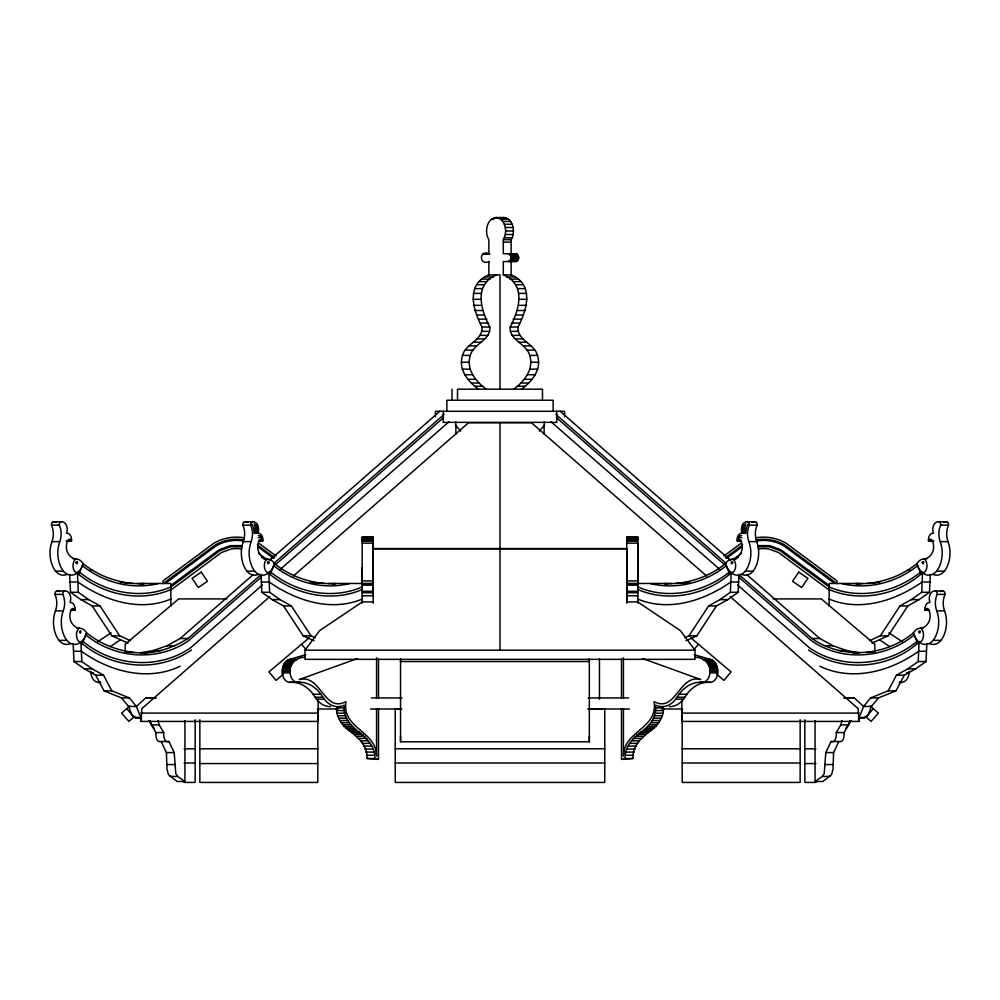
<?xml version="1.0" encoding="UTF-8"?>
<svg xmlns="http://www.w3.org/2000/svg" width="1000" height="1000" viewBox="0 0 1000 1000"><rect width="100%" height="100%" fill="white"/><g stroke="black" fill="none" stroke-linecap="round" stroke-linejoin="round"><path stroke-width="1.5" d="M170.85 606.163L170.85 583.462L137.062 583.462M150.087 720.6L151.375 724.9L155.912 732.575C155.463 735.775 156.512 743.35 161.163 741.525L166.4 752.575L167.013 769.287L168.388 774.562L177.113 781.513L184.938 781.513L184.95 720.675M362.188 603.162L362.188 583.462M362.188 583.125L362.188 567.55M373.25 603.162L373.25 543.138L362.188 543.138M376.562 708.662L376.562 756.137C376.175 730.275 341.725 728.875 345.95 701.587C323.95 713.413 321.062 673.75 299.225 679.55L357.6 658.475M378.5 697.938L378.5 659.125M589.325 659.1L589.325 741.8L400.538 741.8L400.538 659.1M500 650.163L500 548.562M513.725 389.175C524.263 381.475 534.15 369.338 529.675 355.412C526.613 343.537 509.075 340.425 510.188 327.05C519.2 310.038 526.613 284.262 503.3 274.875L503.312 261.575L516.688 261.438L518.75 257.65L516.688 253.863L503.3 253.725L503.3 239.675C507.775 232.512 505.863 219 496.238 217.562M521.538 389.175C532.087 381.475 541.962 369.338 537.5 355.412C534.425 343.537 516.9 340.425 518.013 327.05C527.025 310.038 534.438 284.262 511.125 274.875L511.138 261.575M621.5 759.388L625.188 758.5C624.05 733.662 656.188 731.862 655.675 707.875L663.5 707.875C664 731.862 631.875 733.662 633.013 758.5L621.5 759.388L621.5 708.7M623.438 697.938L623.438 657.8M804.85 719.762L804.85 782.438L815.913 782.438M815.05 720.675L815.062 781.513L822.887 781.513L831.612 774.562L832.987 769.287L833.6 752.575L838.838 741.525C843.487 743.35 844.538 735.775 844.087 732.575L848.625 724.9L849.912 720.6M829.15 606.163L829.15 583.462L862.938 583.462M681.812 699.262L681.812 721.425L858.962 721.425L858.225 708.675L730.125 596.587M478.462 389.175C467.912 381.475 458.038 369.338 462.5 355.412C465.575 343.537 483.1 340.425 481.987 327.05C472.975 310.038 465.562 284.262 488.875 274.875L500 274.875L500 389.175M486.275 389.175C475.737 381.475 465.85 369.338 470.325 355.412C473.387 343.537 490.925 340.425 489.812 327.05C480.8 310.038 473.387 284.262 496.7 274.875M655.675 707.875L655.812 705.15A28.212 19.95 90 0 0 675.65 699.212L679.038 694.287A43.913 31.05 90 0 1 700.288 682.262L702.738 682.362A10.762 7.612 90 0 0 709.9 672.887C711.237 664.2 703.8 657.188 695.225 657.262M700.288 682.262L710.562 682.362A10.762 7.612 90 0 0 717.712 672.887C718.162 667.625 716.062 660.913 710.413 659.4L694.2 654.688M899.3 682.362L901.9 682.362A10.762 7.612 -90 0 0 909.062 672.887L909.112 671.325M684.95 637.65L689.013 635.825L708.6 605.962L719.925 599.625L730.35 592.288L731.213 572.725C706.712 595.1 668.637 602.75 637.812 589.525M685.987 640.7L696.838 635.825L716.425 605.962L727.75 599.625L738.175 592.288L738.975 574.275M858.55 716.775A13.513 9.55 90 0 0 860.25 714.987L863.612 706.475L870.6 697.938L888.15 690.837L896.462 675.2L907.788 668.863L918.213 661.525L919.075 641.963C889.712 669.225 841.675 673.025 808.55 649.975M869.513 640.7L880.35 635.825L899.938 605.962L911.263 599.625L921.7 592.288L922.562 572.725C898.062 595.1 859.987 602.75 829.15 589.525M896.462 675.2L904.275 675.2L915.6 668.863L926.038 661.525L926.825 643.512M871.912 643.138L888.175 635.825L907.763 605.962L919.087 599.625L929.513 592.288L930.312 574.275M378.5 708.7L378.5 759.388L374.812 758.5C375.788 733.525 341.438 730.512 344.188 705.15A28.212 19.95 -90 0 1 324.35 699.212L320.962 694.287A43.913 31.05 -90 0 0 299.713 682.262L289.438 682.362A10.762 7.612 -90 0 1 282.288 672.887C281.837 667.625 283.938 660.913 289.587 659.4L305.8 654.688M299.713 682.262L297.262 682.362A10.762 7.612 -90 0 1 290.1 672.887C288.762 664.2 296.2 657.188 304.775 657.262M157.9 720.6L159.2 724.9L163.725 732.575C163.275 735.775 164.338 743.35 168.975 741.525L174.213 752.575L175.787 773.675L177.75 776.438L184.938 781.513M815.062 781.513L822.25 776.438L824.212 773.675L825.788 752.575L831.025 741.525L838.838 741.525M508.15 261.575C511.863 261.038 511.863 254.262 508.15 253.725M511.125 253.725L511.125 239.675C515.6 232.512 513.688 219 504.062 217.562M318.188 699.262L318.188 721.425L141.037 721.425L141.775 708.675L269.875 596.587M141.037 721.425L141.525 718.475M831.025 741.525C835.662 743.35 836.725 735.775 836.275 732.575L840.8 724.9L842.1 720.6M904.275 675.2L895.975 690.837L878.425 697.938L871.425 706.475L868.075 714.987A13.513 9.55 90 0 1 865.387 717.475L859.1 718.05M170.85 589.525C140.463 602.7 104.125 594.938 78.8 574.487L83.138 563.65A13.95 9.862 -90 0 0 75.825 558.888A14.875 10.512 -90 0 1 68.1 553.462A10.488 7.412 -90 0 1 67.925 540.25A3.025 2.138 -90 0 1 71.513 540.95L66.35 541.125M191.45 649.975C158.688 672.8 112.575 668.938 82.287 643.725L86.625 632.888A13.95 9.862 90 0 0 79.3 628.112A14.875 10.512 -90 0 1 71.575 622.7A10.488 7.412 -90 0 1 71.413 609.487A3.025 2.138 -90 0 1 75 610.188L71.137 610.363M362.188 589.525C331.8 602.7 295.462 594.938 270.138 574.487L274.475 563.65A13.95 9.862 90 0 0 267.162 558.888A14.875 10.512 90 0 1 259.438 553.462A10.488 7.412 90 0 1 259.262 540.25A3.025 2.138 90 0 1 262.85 540.95L259 541.125M851.425 720.512L845.925 728.088M669.325 706.6A28.212 19.95 90 0 0 683.462 699.212L686.85 694.287A43.913 31.05 90 0 1 708.112 682.262L710.562 682.362M373.25 548.562L626.75 548.562L626.75 601.9L637.65 601.9L680.3 630.562L695 650.163L695 659.35L305 659.35L305 650.163L319.7 630.562L362.35 601.9L373.25 601.9M693.988 649.55L698.462 644.275M539.3 431.1L544.763 424.862M866.05 717L873.337 708.675M495.938 217.562C486.312 219 484.4 232.512 488.875 239.675L488.875 253.725M489.237 253.725C478.837 249.288 478.837 266 489.237 261.575M156.213 697.938L145.638 697.938L136.387 706.475L128.575 706.475L121.575 697.938L104.025 690.837L95.725 675.2L84.4 668.863L73.963 661.525L73.175 643.512M141.037 652.625L153.275 650.575L166.875 645.8L180.188 638.5L253.038 574.763M269.475 560.363L439.85 411.287M140.812 652.875C157.613 653.375 173.9 647.25 188.012 638.5L260.85 574.763M273.775 563.45L444.15 414.375M261.525 576.875L188.65 640.638C157.825 662.188 114.375 658.612 85.812 634.9M275.637 564.538L443.725 417.463M262.325 585.05L190.763 647.663C158.438 670.2 112.95 666.363 83.075 641.475M279.913 569.663L448.85 421.875M129.75 705.975L121.613 713.1L128.9 721.425L134.713 716.338M293.375 576.025L468.512 422.775L531.487 422.775L706.625 576.025M309.312 637.688L268.925 671.938L276.087 680.375L283.163 674.375M66.3 540.95L71.612 540.7A6.775 4.787 -90 0 0 66.525 533.15A7.662 5.412 -90 0 0 66.325 525.1A7.662 5.412 -90 0 0 61.137 521.763L53.312 521.763A2.875 2.037 -90 0 0 51.513 525.15A16.262 11.5 -90 0 1 51.95 541.625A24.9 17.613 -90 0 0 55.512 571.138L63.338 571.138A17.15 12.125 -90 0 0 76.85 573.212L77.05 573.062A17.837 12.613 -90 0 0 83.138 563.65C100.213 577.362 121.988 584.45 143.85 583.638L144.887 583.462M71.087 610.188L75.1 609.925A6.775 4.787 -90 0 0 70.013 602.388A7.662 5.412 -90 0 0 69.812 594.338A7.662 5.412 -90 0 0 64.612 591L56.8 591A2.875 2.037 -90 0 0 54.988 594.388A16.262 11.5 -90 0 1 55.438 610.862A24.9 17.613 -90 0 0 59 640.375L66.825 640.375A17.15 12.125 -90 0 0 80.337 642.45L80.525 642.3A17.837 12.613 -90 0 0 86.625 632.888C103.7 646.587 125.475 653.688 147.338 652.875M258.938 540.95L262.95 540.7A6.775 4.787 90 0 0 257.875 533.15A7.662 5.412 90 0 0 257.663 525.1A7.662 5.412 90 0 0 252.475 521.763L244.65 521.763A2.875 2.037 90 0 0 242.85 525.15A16.262 11.5 90 0 1 243.287 541.625A24.9 17.613 90 0 0 246.863 571.138L254.675 571.138A17.15 12.125 90 0 0 268.2 573.212L268.387 573.062A17.825 12.6 -90 0 0 274.475 563.65C291.55 577.35 313.325 584.45 335.188 583.638L336.225 583.462M163.025 583.675L215.425 544.9C223.863 539.963 234.025 538.225 243.637 539.875M165.5 583.337L216.163 545.837C224.3 541.087 234.112 539.412 243.388 541M170.525 585.737L219.213 549.7L230.4 545.625L242.375 545.625M170.45 587.275L219.95 550.638L230.65 546.75L242.125 546.75M723.938 555.962L741.263 543.138M725.512 557.587L742.638 544.9M726.35 558.45L742.163 546.737M732.825 559.763L741.488 553.362M734.875 559.738L738.562 557M170.138 590.575L221.438 552.525L231.15 549.012A30.525 30.525 0 0 1 241.625 549.012M741 541.125L737.15 540.95A3.025 2.138 -90 0 1 740.738 540.25A10.488 7.412 -90 0 1 740.562 553.462A14.875 10.512 -90 0 1 732.837 558.888A13.95 9.862 -90 0 0 725.525 563.65L726.325 565.662C705.4 582.45 677.013 590.013 650.75 583.638L650.263 583.462M933.65 541.125L928.487 540.95A3.025 2.138 90 0 1 932.075 540.25A10.488 7.412 90 0 1 931.9 553.462A14.875 10.512 90 0 1 924.175 558.888A13.95 9.862 90 0 0 916.862 563.65L917.663 565.662C896.737 582.45 868.363 590.013 842.087 583.638L841.6 583.462M928.863 610.363L925 610.188A3.025 2.138 90 0 1 928.587 609.487A10.488 7.412 90 0 1 928.425 622.7A14.875 10.512 90 0 1 920.7 628.112A13.95 9.862 -90 0 0 913.375 632.888L914.188 634.9C885.625 658.612 842.175 662.188 811.35 640.638L738.475 576.875M914.188 634.9L916.925 641.475C887.05 666.363 841.562 670.2 809.237 647.663L737.675 585.05M855.113 583.462L856.15 583.638C878.012 584.45 899.788 577.362 916.862 563.65A17.837 12.613 90 0 0 922.95 573.062L923.15 573.212A17.15 12.125 90 0 0 936.663 571.138L944.488 571.138A24.9 17.613 90 0 0 948.05 541.625A16.262 11.5 90 0 1 948.487 525.15A2.875 2.037 90 0 0 946.688 521.763L938.863 521.763A7.662 5.412 90 0 0 933.675 525.1A7.662 5.412 90 0 0 933.475 533.15A6.775 4.787 90 0 0 928.388 540.7L933.7 540.95M97.875 641.637L111.037 632.8M110.388 646.562L120.538 639.738M158.4 583.462L157.912 583.638C131.637 590.013 103.263 582.45 82.338 565.662M170.85 586.938C140.762 600.125 104.688 592.55 79.588 572.238L76.988 572.238M170.85 599.075C139.462 612.163 104.462 600.612 77.85 582.013L70.025 582.013M349.738 583.462L349.25 583.638C322.987 590.013 294.6 582.45 273.675 565.662M362.188 599.075C330.8 612.163 295.8 600.612 269.188 582.013L261.375 582.013M180.1 666.287C147.387 681.85 109.55 671.438 81.337 651.25L73.513 651.25M663.775 583.462L664.812 583.638C686.675 584.45 708.45 577.362 725.525 563.65A17.825 12.6 90 0 0 731.612 573.062L731.8 573.212A17.15 12.125 -90 0 0 745.325 571.138L753.138 571.138A24.9 17.613 -90 0 0 756.712 541.625A16.262 11.5 -90 0 1 757.15 525.15A2.875 2.037 -90 0 0 755.35 521.763L747.525 521.763A7.662 5.412 -90 0 0 742.337 525.1A7.662 5.412 -90 0 0 742.125 533.15A6.775 4.787 -90 0 0 737.05 540.7L741.062 540.95M501.475 217.963L503.762 217.562M755.9 537.788C766.15 536.013 776.975 537.9 785.962 543.138L836.975 580.9L836.975 583.462M756.363 539.875C765.975 538.225 776.137 539.963 784.575 544.9L836.975 583.675M756.612 541C765.888 539.412 775.7 541.087 783.838 545.837L834.5 583.337M757.625 545.625L769.6 545.625L780.788 549.7L829.475 585.737M757.875 546.75L769.35 546.75L780.05 550.638L829.55 587.275M100.55 682.262L98.1 682.362A10.762 7.612 90 0 1 90.938 672.887L90.887 671.325M675.65 583.462L686.2 582.863M866.988 583.462L876.025 582.95M739.15 574.763L811.988 638.5C842.375 659.762 885.2 656.225 913.375 632.888A17.837 12.613 90 0 0 919.475 642.3L919.663 642.45A17.15 12.125 90 0 0 933.175 640.375L941 640.375A24.9 17.613 90 0 0 944.562 610.862A16.262 11.5 90 0 1 945.013 594.388A2.875 2.037 90 0 0 943.2 591L935.387 591A7.662 5.412 90 0 0 930.188 594.338A7.662 5.412 90 0 0 929.987 602.388A6.775 4.787 90 0 0 924.9 609.925L928.913 610.188M866.513 652.525L874.05 652.1M128.575 706.475L131.925 714.987A13.513 9.55 -90 0 0 134.613 717.475L141.25 717.763M871.425 706.475L863.612 706.475L854.362 697.938L845.088 698.012M289.438 682.362L291.887 682.262A43.913 31.05 -90 0 1 313.15 694.287L316.537 699.212A28.212 19.95 -90 0 0 330.675 706.6M154.913 698.012L145.638 697.938M495.838 217.575L504.162 217.575M495.125 217.688L504.875 217.688M493.65 217.963L506.35 217.963M491.35 219.312L493.95 219.312M500.838 219.312L508.65 219.312M502.812 221.462L510.637 221.462M504.325 224.262L512.15 224.262M505.288 227.512L513.112 227.512M505.613 231.012L513.438 231.012M505.288 234.513L513.112 234.513M504.325 237.775L512.15 237.775M503.3 239.675L511.125 239.675M503.3 242.125L511.125 242.125M483.312 253.863L489.825 253.863M508.875 253.863L516.688 253.863M482.638 254.25L489.15 254.25M509.538 254.25L517.362 254.25M510.112 254.875L517.938 254.875M510.55 255.688L518.375 255.688M510.838 256.625L518.65 256.625M510.925 257.65L518.75 257.65M510.838 258.663L518.65 258.663M510.55 259.613L518.375 259.613M510.112 260.425L517.938 260.425M509.538 261.05L517.362 261.05M508.875 261.438L516.688 261.438M503.3 274.875L511.125 274.875M485.475 276.875L493.3 276.875M506.7 276.875L514.525 276.875M482.2 279.05L490.025 279.05M509.975 279.05L517.8 279.05M479.212 281.613L487.038 281.613M512.962 281.613L520.788 281.613M476.65 284.725L484.462 284.725M515.538 284.725L523.362 284.725M474.625 288.6L482.45 288.6M517.55 288.6L525.375 288.6M473.3 293.387L481.125 293.387M518.875 293.387L526.7 293.387M472.812 299.312L480.637 299.312M519.362 299.312L527.188 299.312M473.4 305.338L481.225 305.338M518.775 305.338L526.6 305.338M474.925 310.5L482.738 310.5M517.263 310.5L525.075 310.5M476.962 315.012L484.787 315.012M515.212 315.012L523.038 315.012M479.1 319.125L486.925 319.125M513.075 319.125L520.9 319.125M480.925 323.062L488.738 323.062M511.262 323.062L519.075 323.062M481.987 327.05L489.812 327.05M510.188 327.05L518.013 327.05M481.9 331.325L489.725 331.325M510.275 331.325L518.1 331.325M480.175 335.4L488 335.4M512 335.4L519.825 335.4M477.025 338.9L484.85 338.9M515.15 338.9L522.975 338.9M473.075 342.25L480.887 342.25M519.113 342.25L526.925 342.25M468.925 345.838L476.737 345.838M523.263 345.838L531.087 345.838M465.188 350.1L473.013 350.1M526.987 350.1L534.812 350.1M462.5 355.412L470.325 355.412M529.675 355.412L537.5 355.412M461.463 362.212L469.275 362.212M530.725 362.212L538.538 362.212M462.3 369.137L470.125 369.137M529.875 369.137L537.7 369.137M464.562 374.738L472.388 374.738M527.612 374.738L535.438 374.738M467.775 379.288L475.588 379.288M524.412 379.288L532.225 379.288M471.463 383.038L479.288 383.038M520.712 383.038L528.538 383.038M475.175 386.238L483 386.238M517 386.238L524.825 386.238M51.513 525.15L59.325 525.15A2.875 2.037 -90 0 1 61.137 521.763M242.85 525.15L250.675 525.15A2.875 2.037 90 0 1 252.475 521.763M747.525 521.763A2.875 2.037 -90 0 1 749.325 525.15L757.15 525.15M938.863 521.763A2.875 2.037 90 0 1 940.675 525.15L948.487 525.15M362.188 537.288L373.25 537.288M626.75 537.288L637.812 537.288M362.188 537.788L373.25 537.788M626.75 537.788L637.812 537.788M362.188 538.612L373.25 538.612M626.75 538.612L637.812 538.612M362.188 539.175L373.25 539.175M626.75 539.175L637.812 539.175M362.188 539.75L373.25 539.75M626.75 539.75L637.812 539.75M362.188 541.2L373.25 541.2M626.75 541.2L637.812 541.2M51.95 541.625L59.775 541.625A24.9 17.613 -90 0 0 63.338 571.138M243.287 541.625L251.112 541.625A24.9 17.613 90 0 0 254.675 571.138M745.325 571.138A24.9 17.613 -90 0 0 748.888 541.625L756.712 541.625M936.663 571.138A24.9 17.613 90 0 0 940.225 541.625L948.05 541.625M626.75 543.138L637.812 543.138L637.812 586.938C667.9 600.125 703.962 592.55 729.075 572.238L731.675 572.238M373.25 548.812L626.912 548.812M73.213 558.888L75.825 558.888A7.862 5.562 -90 0 0 73.025 566.525A7.862 5.562 -90 0 0 76.85 573.212M264.55 558.888L267.162 558.888A7.862 5.562 90 0 0 264.363 566.525A7.862 5.562 90 0 0 268.2 573.212M735.45 558.888L732.837 558.888A7.862 5.562 -90 0 1 735.638 566.525A7.862 5.562 -90 0 1 731.8 573.212M926.787 558.888L924.175 558.888A7.862 5.562 90 0 1 926.975 566.525A7.862 5.562 90 0 1 923.15 573.212M89.938 570.237L92.537 570.237M907.463 570.237L910.062 570.237M268.325 572.238L270.925 572.238C296.038 592.55 332.1 600.125 362.188 586.938L362.188 537.112L373.25 537.112L373.25 595.775L362.188 595.775M923.012 572.238L920.413 572.238C895.312 592.55 859.237 600.125 829.15 586.938M362.188 580.9L373.25 580.9M626.75 580.9L637.812 580.9M738.625 582.013L730.812 582.013C704.2 600.612 669.2 612.163 637.812 599.075M929.975 582.013L922.15 582.013C895.537 600.612 860.537 612.163 829.15 599.075M120.138 582.425L122.75 582.425M310.175 582.425L314.088 582.425M685.913 582.425L689.825 582.425M877.25 582.425L879.862 582.425M328.4 583.462L373.25 583.462M626.75 583.462L671.6 583.462M139.938 583.638L143.85 583.638M332.587 583.638L335.188 583.638M362.188 583.675L373.25 583.675M626.75 583.675L637.812 583.675M664.812 583.638L667.412 583.638M856.15 583.638L860.062 583.638M362.188 585.163L373.25 585.163M626.75 585.163L637.812 585.163M362.188 591.287L373.25 591.287M637.812 591.287L626.75 591.287L626.75 537.112L637.812 537.112L637.812 603.162M69.688 574.275L70.487 592.288L78.3 592.288L88.737 599.625L100.062 605.962L119.65 635.825L130.488 640.7M261.025 574.275L261.825 592.288L269.65 592.288L280.075 599.625L291.4 605.962L310.988 635.825L315.05 637.65M730.35 592.288L738.175 592.288M921.7 592.288L929.513 592.288M362.188 592.762L373.25 592.762M637.812 592.762L626.75 592.762L626.75 603.162M54.988 594.388L62.812 594.388A2.875 2.037 -90 0 1 64.612 591M935.387 591A2.875 2.037 90 0 1 937.188 594.388L945.013 594.388M626.75 595.775L637.812 595.775M226.938 598.913L178.675 598.913L125.175 644.275L125.175 651.963M773.062 598.913L821.325 598.913L874.825 644.275L874.825 651.963M70.487 592.288L80.913 599.625L88.737 599.625M261.825 592.288L272.25 599.625L280.075 599.625M719.925 599.625L727.75 599.625M911.263 599.625L919.087 599.625M80.913 599.625L92.238 605.962L100.062 605.962M272.25 599.625L283.575 605.962L291.4 605.962M708.6 605.962L716.425 605.962M899.938 605.962L907.763 605.962M55.438 610.862L63.25 610.862A24.9 17.613 -90 0 0 66.825 640.375M933.175 640.375A24.9 17.613 90 0 0 936.75 610.862L944.562 610.862M76.7 628.112L79.3 628.112A7.862 5.562 -90 0 0 76.513 635.763A7.862 5.562 -90 0 0 80.337 642.45M923.3 628.112L920.7 628.112A7.862 5.562 90 0 1 923.487 635.763A7.862 5.562 90 0 1 919.663 642.45M92.238 605.962L111.825 635.825L119.65 635.825M283.575 605.962L303.163 635.825L310.988 635.825M689.013 635.825L696.838 635.825M880.35 635.825L888.175 635.825M180.188 638.5L188.012 638.5M811.988 638.5L819.812 638.5L833.125 645.8L846.725 650.575L858.962 652.625M166.875 645.8L174.688 645.8M825.312 645.8L833.125 645.8M305 650.163L695 650.163M153.275 650.575L161.1 650.575M838.9 650.575L846.725 650.575M926.488 651.25L918.662 651.25C890.45 671.438 852.613 681.85 819.9 666.287M852.663 652.875L859.188 652.875M289.587 659.4L297.4 659.4M702.6 659.4L710.413 659.4M288.5 659.725L296.325 659.725M703.675 659.725L711.5 659.725M287.462 660.25L295.275 660.25M704.725 660.25L712.537 660.25M286.475 660.95L294.288 660.95M705.713 660.95L713.525 660.95M73.963 661.525L81.788 661.525L92.212 668.863L103.537 675.2L111.85 690.837L129.4 697.938L136.387 706.475L139.75 714.987A13.513 9.55 -90 0 0 141.45 716.775M918.213 661.525L926.038 661.525M285.55 661.825L293.375 661.825M706.625 661.825L714.45 661.825M284.725 662.862L292.55 662.862M707.45 662.862L715.275 662.862M284 664.05L291.825 664.05M708.175 664.05L716 664.05M283.387 665.35L291.2 665.35M708.8 665.35L716.612 665.35M282.887 666.75L290.712 666.75M709.287 666.75L717.113 666.75M282.525 668.225L290.35 668.225M709.65 668.225L717.475 668.225M84.4 668.863L92.212 668.863M907.788 668.863L915.6 668.863M282.312 669.762L290.125 669.762M709.875 669.762L717.688 669.762M282.225 671.325L290.05 671.325M709.95 671.325L717.775 671.325M90.938 672.887L93.55 672.887M282.288 672.887L290.1 672.887M709.9 672.887L717.712 672.887M906.45 672.887L909.062 672.887M95.725 675.2L103.537 675.2M98.1 682.362L100.7 682.362M104.025 690.837L111.85 690.837M888.15 690.837L895.975 690.837M313.15 694.287L320.962 694.287M679.038 694.287L686.85 694.287M315.175 697.262L323 697.262M677 697.262L684.825 697.262M121.575 697.938L129.4 697.938M371.35 697.938L401.85 697.938M588.1 697.938L628.65 697.938M843.787 697.938L854.362 697.938M870.6 697.938L878.425 697.938M316.537 699.212L324.35 699.212M675.65 699.212L683.462 699.212M344.325 707.875L336.5 707.875C336 731.862 368.125 733.662 366.987 758.5L378.5 759.388M317.375 709L337.975 709M370.45 709L401.662 709M588.975 709L629.55 709M662.025 709L682.625 709M401.425 709.062L395.238 709.062L395.238 782.438L604.763 782.438L604.763 709.062L587.75 709.062M336.838 710.562L344.65 710.562M655.35 710.562L663.162 710.562M141.037 713.1L318.188 713.1M337.337 713.2L345.163 713.2M654.837 713.2L662.663 713.2M681.812 713.1L858.962 713.1M338.025 715.75L345.85 715.75M654.15 715.75L661.975 715.75M134.613 717.475L141.125 717.475M858.875 717.475L865.387 717.475M135.688 718.05L140.9 718.05M338.888 718.2L346.712 718.2M653.288 718.2L661.112 718.2M339.913 720.512L347.738 720.512M652.262 720.512L660.088 720.512M341.087 722.688L348.913 722.688M651.087 722.688L658.913 722.688M342.413 724.688L350.225 724.688M649.775 724.688L657.588 724.688M151.375 724.9L159.2 724.9M840.8 724.9L848.625 724.9M343.85 726.488L351.675 726.488M648.325 726.488L656.15 726.488M345.425 728.088L353.237 728.088M646.762 728.088L654.575 728.088M347.088 729.463L354.913 729.463M645.088 729.463L652.913 729.463M348.85 730.612L356.662 730.612M643.337 730.612L651.15 730.612M351.087 731.625L358.913 731.625M641.087 731.625L648.913 731.625M155.912 732.575L163.725 732.575M836.275 732.575L844.087 732.575M353.263 732.925L361.075 732.925M638.925 732.925L646.737 732.925M355.325 734.513L363.15 734.513M636.85 734.513L644.675 734.513M357.287 736.375L365.112 736.375M634.888 736.375L642.712 736.375M359.113 738.475L366.938 738.475M633.062 738.475L640.888 738.475M360.788 740.825L368.612 740.825M631.388 740.825L639.212 740.825M161.163 741.525L168.975 741.525M362.3 743.375L370.125 743.375M629.875 743.375L637.7 743.375M363.638 746.125L371.45 746.125M628.55 746.125L636.362 746.125M184.088 748.8L195.15 748.8M199.85 748.8L317.8 748.8M395.238 748.8L604.763 748.8M682.2 748.8L800.15 748.8M804.85 748.8L815.913 748.8M364.775 749.038L372.6 749.038M627.4 749.038L635.225 749.038M365.725 752.087L373.55 752.087M626.45 752.087L634.275 752.087M166.4 752.575L174.213 752.575M825.788 752.575L833.6 752.575M366.463 755.25L374.288 755.25M625.712 755.25L633.538 755.25M366.987 758.5L374.812 758.5M625.188 758.5L633.013 758.5M184.088 763L195.15 763M395.238 763L604.763 763M682.2 763L800.15 763M199.85 763.562L317.8 763.562M804.85 763.562L815.913 763.562M167.362 764.55L175.175 764.55M824.825 764.55L832.638 764.55M169.938 776.438L177.75 776.438M822.25 776.438L830.062 776.438M184.088 782.438L195.15 782.438L195.15 719.762M901.9 682.362L899.45 682.262M858.75 717.763L864.312 718.05M313.8 582.863L324.35 583.462M123.975 582.95L133.012 583.462M125.95 652.1L133.488 652.525M244.1 537.788C233.85 536.013 223.025 537.9 214.037 543.138L163.025 580.9L163.025 583.462M642.4 658.475L700.775 679.55C678.938 673.75 676.05 713.413 654.05 701.587C658.275 728.875 623.825 730.275 623.438 756.137L623.438 708.662M303.163 635.825L314.012 640.7M111.825 635.825L128.088 643.138M888.962 632.8L902.125 641.637M879.463 639.738L889.613 646.562M829.862 590.575L778.562 552.525L768.85 549.012A30.525 30.525 0 0 0 758.375 549.012M258.738 543.138L276.062 555.962M257.362 544.9L274.488 557.587M257.838 546.737L273.65 558.45M258.512 553.362L267.175 559.763M261.438 557L265.125 559.738M690.688 637.688L731.075 671.938L723.913 680.375L716.838 674.375M560.15 411.287L730.525 560.363M746.963 574.763L819.812 638.5M555.85 414.375L726.225 563.45M556.275 417.463L724.362 564.538M551.15 421.875L720.088 569.663M870.25 705.975L878.388 713.1L871.1 721.425L865.288 716.338M154.075 728.088L148.575 720.512M455.238 424.862L460.7 431.1M126.662 708.675L133.95 717M301.537 644.275L306.012 649.55M270.138 574.487L268.788 572.725L269.65 592.288M78.8 574.487L77.438 572.725L78.3 592.288M82.287 643.725L80.925 641.963L81.788 661.525M917.663 565.662L921.2 574.487M726.325 565.662L729.862 574.487M916.925 641.475L917.712 643.725M858.475 718.475L858.962 721.425M488.862 261.575L488.875 274.875M800.15 719.762L800.15 782.438L682.2 782.438L682.2 709.062M621.5 659.125L621.5 697.938M599.462 658.775L599.462 699.225M589.325 658.775L589.325 661.538L400.538 661.538L400.538 658.775M589.325 736.263L589.325 741.8M564.612 416.825L564.612 411.287L435.387 411.287L435.387 416.825M556.788 411.287L556.788 422.35L443.212 422.35L443.212 411.287M553.138 411.287L553.138 400.225L446.863 400.225L446.863 411.287M544.113 421.863L544.113 434.162M542.487 400.225L542.487 389.175L457.512 389.175L457.512 400.225M500 422.775L500 548.913M455.887 421.863L455.887 434.162M451.975 389.175L451.975 400.225M400.538 736.263L400.538 741.8M376.562 657.8L376.562 697.938M317.8 709.062L317.8 782.438L199.85 782.438L199.85 719.762M53.312 521.763A7.662 5.412 -90 0 1 56.4 522.487M67.1 574.362A17.15 12.125 -90 0 1 55.512 571.138M59.325 525.15A16.262 11.5 -90 0 1 59.775 541.625M940.438 591.525A7.662 5.412 90 0 1 943.2 591M941 640.375A17.15 12.125 90 0 1 929.412 643.6M56.8 591A7.662 5.412 -90 0 1 59.562 591.525M70.588 643.6A17.15 12.125 -90 0 1 59 640.375M62.812 594.388A16.262 11.5 -90 0 1 63.25 610.862M936.75 610.862A16.262 11.5 90 0 1 937.188 594.388M257.3 526.062A10.6 7.5 90 0 1 256.775 533.25M258.312 535.688A5.637 3.987 90 0 1 261.95 537.275M244.65 521.763A7.662 5.412 90 0 1 247.738 522.487M743.225 533.25A10.6 7.5 -90 0 1 742.7 526.062M738.05 537.275A5.637 3.987 -90 0 1 741.688 535.688M752.262 522.487A7.662 5.412 -90 0 1 755.35 521.763M943.6 522.487A7.662 5.412 90 0 1 946.688 521.763M944.488 571.138A17.15 12.125 90 0 1 932.9 574.362M940.225 541.625A16.262 11.5 90 0 1 940.675 525.15M748.888 541.625A16.262 11.5 -90 0 1 749.325 525.15M744.987 533.325A14.912 10.55 -90 0 1 745.775 523.612M744.125 533.312A12.088 8.55 -90 0 1 744.188 524.487M737.825 538.763A5.188 3.663 -90 0 1 741.762 537.837M745.962 533.488A12.15 8.6 -90 0 1 748.188 524.1M753.138 571.138A17.15 12.125 -90 0 1 741.55 574.362M250.675 525.15A16.262 11.5 90 0 1 251.112 541.625M254.225 523.612A14.912 10.55 90 0 1 255.012 533.325M255.812 524.487A12.088 8.55 90 0 1 255.875 533.312M258.238 537.837A5.188 3.663 90 0 1 262.175 538.763M251.812 524.1A12.15 8.6 90 0 1 254.037 533.488M258.45 574.362A17.15 12.125 90 0 1 246.863 571.138M76.013 562.562C77.5 566.737 78.288 558.837 76.013 562.562M79.488 631.8C81.025 635.975 81.7 628.05 79.488 631.8M269.075 562.587C267.175 566.75 267.188 558.725 269.075 562.587M732.65 562.562C731.1 566.675 730.55 558.825 732.65 562.562M922.275 562.438C923.425 566.8 924.837 559.087 922.275 562.438M918.8 631.675C919.987 636.05 921.287 628.3 918.8 631.675M798.713 572.15L792.537 581.325L801.725 587.5L807.887 578.312L798.713 572.15M201.287 572.15L192.113 578.312L198.275 587.5L207.463 581.325L201.287 572.15"/></g></svg>
